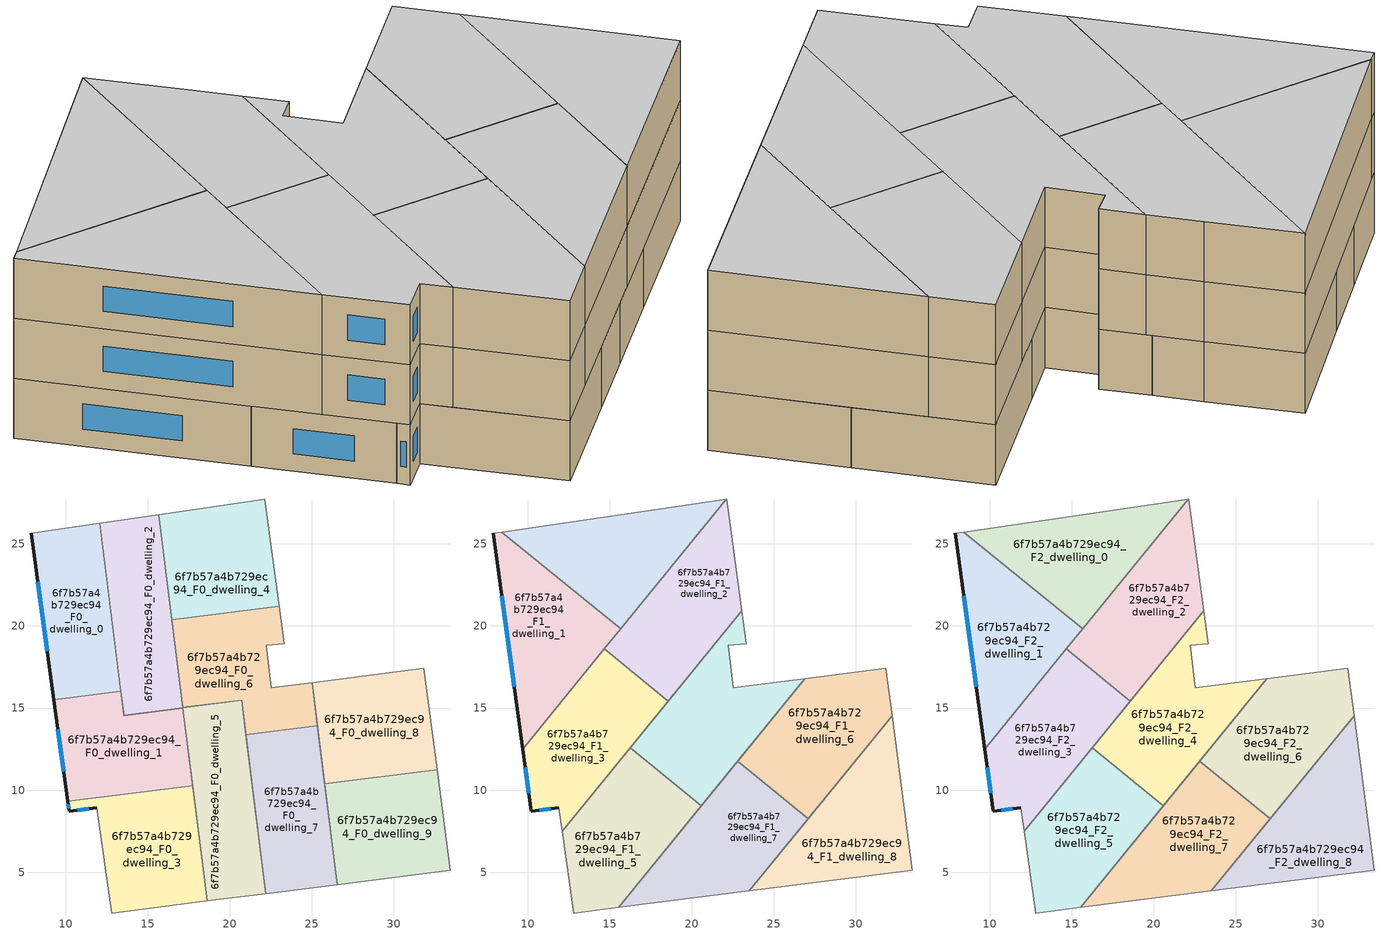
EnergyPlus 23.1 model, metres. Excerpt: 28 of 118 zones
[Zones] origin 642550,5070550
6f7b57a4b729ec94_F0_dwelling_0
 floor ground (EU_floor_Construction): 12.09,26.25 13.37,16.03 9.29,15.51 7.91,25.63 z0
 wall outside (EU_wall_Construction): 7.91,25.63 9.29,15.51 z0:3
 wall adiabatic (EU_wall_Construction): 13.37,16.03 12.09,26.25 7.91,25.63 z0:3
 wall to 6f7b57a4b729ec94_F0_dwelling_1 (EU_wall_Construction): 9.29,15.51 13.37,16.03 z0:3
 window (EU_Window_Construction): 8.31,22.7 8.89,18.45 z0.87:2.13
6f7b57a4b729ec94_F0_dwelling_1
 floor ground (EU_floor_Construction): 17.14,14.99 17.73,10.26 10.13,9.31 9.29,15.51 13.37,16.03 13.56,14.54 z0
 wall outside (EU_wall_Construction): 9.29,15.51 10.13,9.31 z0:3
 wall adiabatic (EU_wall_Construction): 13.56,14.54 13.37,16.03 / 17.73,10.26 17.14,14.99 z0:3
 wall to 6f7b57a4b729ec94_F0_dwelling_5 (EU_wall_Construction): 17.14,14.99 13.56,14.54 z0:3
 wall to 6f7b57a4b729ec94_F0_dwelling_3 (EU_wall_Construction): 10.13,9.31 17.73,10.26 z0:3
 window (EU_Window_Construction): 9.53,13.72 9.88,11.11 z0.87:2.13
6f7b57a4b729ec94_F0_dwelling_2
 floor ground (EU_floor_Construction): 15.67,26.78 17.14,15.04 20.71,15.48 20.72,15.46 13.55,14.57 12.09,26.25 z0
 wall adiabatic (EU_wall_Construction): 17.14,15.04 15.67,26.78 12.09,26.25 13.55,14.57 / 20.72,15.46 20.71,15.48 z0:3
 wall to 6f7b57a4b729ec94_F0_dwelling_6 (EU_wall_Construction): 20.71,15.48 17.14,15.04 z0:3
 wall to 6f7b57a4b729ec94_F0_dwelling_5 (EU_wall_Construction): 13.55,14.57 20.72,15.46 z0:3
6f7b57a4b729ec94_F0_dwelling_3
 floor ground (EU_floor_Construction): 17.73,10.26 18.61,3.25 12.81,2.52 11.91,8.92 10.21,8.72 10.13,9.31 z0
 wall outside (EU_wall_Construction): 10.13,9.31 10.21,8.72 11.91,8.92 z0:3
 wall adiabatic (EU_wall_Construction): 11.91,8.92 12.81,2.52 18.61,3.25 17.73,10.26 z0:3
 window (EU_Window_Construction): 10.7,8.78 11.41,8.86 / 10.15,9.14 10.18,8.89 z0.87:2.13
6f7b57a4b729ec94_F0_dwelling_4
 floor ground (EU_floor_Construction): 22.12,27.73 22.72,23.43 23.02,21.2 16.47,20.38 15.67,26.78 z0
 wall adiabatic (EU_wall_Construction): 23.02,21.2 22.72,23.43 22.12,27.73 15.67,26.78 16.47,20.38 z0:3
 wall to 6f7b57a4b729ec94_F0_dwelling_6 (EU_wall_Construction): 16.47,20.38 23.02,21.2 z0:3
6f7b57a4b729ec94_F0_dwelling_5
 floor ground (EU_floor_Construction): 20.72,15.46 22.19,3.7 18.61,3.25 17.14,14.99 13.56,14.54 13.55,14.57 z0
 wall adiabatic (EU_wall_Construction): 17.14,14.99 18.61,3.25 22.19,3.7 20.72,15.46 / 13.55,14.57 13.56,14.54 z0:3
6f7b57a4b729ec94_F0_dwelling_6
 floor ground (EU_floor_Construction): 23.02,21.2 23.32,18.93 22.22,18.83 22.52,16.22 25.01,16.54 25.34,13.92 20.98,13.37 20.71,15.48 17.14,15.04 16.47,20.38 z0
 wall adiabatic (EU_wall_Construction): 25.34,13.92 25.01,16.54 22.52,16.22 22.22,18.83 23.32,18.93 23.02,21.2 / 20.71,15.48 20.98,13.37 / 16.47,20.38 17.14,15.04 z0:3
 wall to 6f7b57a4b729ec94_F0_dwelling_7 (EU_wall_Construction): 20.98,13.37 25.34,13.92 z0:3
6f7b57a4b729ec94_F0_dwelling_7
 floor ground (EU_floor_Construction): 25.34,13.92 26.55,4.25 22.19,3.7 20.98,13.37 z0
 wall adiabatic (EU_wall_Construction): 20.98,13.37 22.19,3.7 26.55,4.25 25.34,13.92 z0:3
 ceiling adiabatic (EU_roof_Construction): 26.55,4.25 26.18,7.16 23.5,3.86 z3
6f7b57a4b729ec94_F0_dwelling_8
 floor ground (EU_floor_Construction): 31.82,17.42 32.63,11.25 25.78,10.39 25.01,16.54 z0
 wall adiabatic (EU_wall_Construction): 32.63,11.25 31.82,17.42 25.01,16.54 25.78,10.39 z0:3
 wall to 6f7b57a4b729ec94_F0_dwelling_9 (EU_wall_Construction): 25.78,10.39 32.63,11.25 z0:3
6f7b57a4b729ec94_F0_dwelling_9
 floor ground (EU_floor_Construction): 32.63,11.25 33.42,5.11 26.55,4.25 25.78,10.39 z0
 wall adiabatic (EU_wall_Construction): 25.78,10.39 26.55,4.25 33.42,5.11 32.63,11.25 z0:3
 ceiling adiabatic (EU_roof_Construction): 27.09,8.27 25.92,9.22 26.18,7.16 29.16,10.81 z3
6f7b57a4b729ec94_F1_dwelling_0
 floor to 6f7b57a4b729ec94_F0_dwelling_2 (EU_floor_Construction): 15.67,26.78 16.42,20.75 15.66,19.82 12.58,22.33 12.09,26.25 z3
 floor to 6f7b57a4b729ec94_F0_dwelling_0 (EU_floor_Construction): 12.09,26.25 12.58,22.33 8.43,25.71 z3
 floor to 6f7b57a4b729ec94_F0_dwelling_4 (EU_floor_Construction): 22.1,27.73 16.42,20.75 15.67,26.78 z3
 wall to 6f7b57a4b729ec94_F1_dwelling_1 (EU_wall_Construction): 8.43,25.71 15.66,19.82 z3:6
 wall adiabatic (EU_wall_Construction): 15.66,19.82 22.1,27.73 8.43,25.71 z3:6
6f7b57a4b729ec94_F1_dwelling_1
 floor to 6f7b57a4b729ec94_F0_dwelling_0 (EU_floor_Construction): 12.58,22.33 13.26,16.88 12.48,15.91 9.29,15.51 7.91,25.63 8.43,25.71 z3
 floor to 6f7b57a4b729ec94_F0_dwelling_2 (EU_floor_Construction): 15.66,19.82 13.26,16.88 12.58,22.33 z3
 floor to 6f7b57a4b729ec94_F0_dwelling_1 (EU_floor_Construction): 12.48,15.91 9.69,12.5 9.29,15.51 z3
 wall outside (EU_wall_Construction): 7.91,25.63 9.69,12.5 z3:6
 wall adiabatic (EU_wall_Construction): 8.43,25.71 7.91,25.63 z3:6
 wall to 6f7b57a4b729ec94_F1_dwelling_3 (EU_wall_Construction): 9.69,12.5 14.67,18.6 z3:6
 wall to 6f7b57a4b729ec94_F1_dwelling_2 (EU_wall_Construction): 14.67,18.6 15.66,19.82 z3:6
 window (EU_Window_Construction): 8.43,21.83 9.18,16.31 z3.87:5.13
6f7b57a4b729ec94_F1_dwelling_2
 floor to 6f7b57a4b729ec94_F0_dwelling_4 (EU_floor_Construction): 22.12,27.73 22.72,23.43 23.02,21.2 16.47,20.38 16.42,20.75 22.1,27.73 z3
 floor to 6f7b57a4b729ec94_F0_dwelling_6 (EU_floor_Construction): 23.02,21.2 23.05,20.93 18.57,15.43 16.92,16.77 16.47,20.38 z3
 floor to 6f7b57a4b729ec94_F0_dwelling_2 (EU_floor_Construction): 16.42,20.75 16.92,16.77 14.67,18.6 z3
 wall adiabatic (EU_wall_Construction): 18.57,15.42 23.05,20.93 22.72,23.43 22.12,27.73 22.1,27.73 15.66,19.82 z3:6
 wall to 6f7b57a4b729ec94_F1_dwelling_3 (EU_wall_Construction): 14.67,18.6 18.57,15.42 z3:6
6f7b57a4b729ec94_F1_dwelling_3
 floor to 6f7b57a4b729ec94_F0_dwelling_1 (EU_floor_Construction): 17.14,14.99 17.29,13.85 13.98,9.79 10.13,9.31 9.69,12.5 12.48,15.91 13.37,16.03 13.56,14.54 z3
 floor to 6f7b57a4b729ec94_F0_dwelling_0 (EU_floor_Construction): 13.26,16.88 13.37,16.03 12.48,15.91 z3
 floor to 6f7b57a4b729ec94_F0_dwelling_3 (EU_floor_Construction): 13.98,9.79 12.11,7.5 11.91,8.92 10.21,8.72 10.13,9.31 z3
 floor to 6f7b57a4b729ec94_F0_dwelling_2 (EU_floor_Construction): 16.92,16.77 17.14,15.04 18.38,15.19 18.36,15.17 13.55,14.57 13.26,16.88 14.67,18.6 z3
 floor to 6f7b57a4b729ec94_F0_dwelling_6 (EU_floor_Construction): 18.57,15.43 18.37,15.19 17.14,15.04 16.92,16.77 z3
 floor to 6f7b57a4b729ec94_F0_dwelling_5 (EU_floor_Construction): 18.36,15.17 17.29,13.85 17.14,14.99 13.56,14.54 13.55,14.57 z3
 wall outside (EU_wall_Construction): 9.69,12.5 10.21,8.72 11.91,8.92 z3:6
 wall adiabatic (EU_wall_Construction): 11.91,8.92 12.11,7.5 18.57,15.42 z3:6
 window (EU_Window_Construction): 10.7,8.78 11.41,8.86 / 9.84,11.4 10.06,9.82 z3.87:5.13
6f7b57a4b729ec94_F1_dwelling_4
 floor to 6f7b57a4b729ec94_F0_dwelling_6 (EU_floor_Construction): 23.05,20.93 23.32,18.93 22.22,18.83 22.52,16.22 25.01,16.54 25.23,14.76 24.45,13.8 20.98,13.37 20.71,15.48 18.37,15.19 z3
 floor to 6f7b57a4b729ec94_F0_dwelling_5 (EU_floor_Construction): 20.72,15.46 21.39,10.05 20.58,9.05 17.58,11.5 17.29,13.85 18.36,15.17 z3
 floor to 6f7b57a4b729ec94_F0_dwelling_8 (EU_floor_Construction): 26.88,16.79 25.23,14.76 25.01,16.54 z3
 floor to 6f7b57a4b729ec94_F0_dwelling_1 (EU_floor_Construction): 17.29,13.85 17.58,11.5 16.25,12.58 z3
 floor to 6f7b57a4b729ec94_F0_dwelling_2 (EU_floor_Construction): 20.71,15.48 20.72,15.46 18.36,15.17 18.38,15.19 z3
 floor to 6f7b57a4b729ec94_F0_dwelling_7 (EU_floor_Construction): 24.45,13.8 21.39,10.05 20.98,13.37 z3
 wall adiabatic (EU_wall_Construction): 20.58,9.05 26.88,16.79 22.52,16.22 22.22,18.83 23.32,18.93 23.05,20.93 16.25,12.58 z3:6
 wall to 6f7b57a4b729ec94_F1_dwelling_5 (EU_wall_Construction): 16.25,12.58 20.58,9.05 z3:6
6f7b57a4b729ec94_F1_dwelling_5
 floor to 6f7b57a4b729ec94_F0_dwelling_3 (EU_floor_Construction): 17.73,10.26 18.25,6.18 15.54,2.86 12.81,2.52 12.11,7.5 13.98,9.79 z3
 floor to 6f7b57a4b729ec94_F0_dwelling_1 (EU_floor_Construction): 17.58,11.5 17.73,10.26 13.98,9.79 16.25,12.58 z3
 floor to 6f7b57a4b729ec94_F0_dwelling_5 (EU_floor_Construction): 20.58,9.05 18.25,6.18 17.58,11.5 z3
 wall adiabatic (EU_wall_Construction): 16.25,12.58 12.11,7.5 12.81,2.52 15.54,2.86 20.58,9.05 z3:6
6f7b57a4b729ec94_F1_dwelling_6
 floor to 6f7b57a4b729ec94_F0_dwelling_8 (EU_floor_Construction): 31.82,17.42 32.2,14.54 29.16,10.81 25.78,10.39 25.23,14.76 26.88,16.79 z3
 floor to 6f7b57a4b729ec94_F0_dwelling_6 (EU_floor_Construction): 25.23,14.76 25.34,13.92 24.45,13.8 z3
 floor to 6f7b57a4b729ec94_F0_dwelling_7 (EU_floor_Construction): 25.34,13.92 25.92,9.22 22.8,11.77 24.45,13.8 z3
 floor to 6f7b57a4b729ec94_F0_dwelling_9 (EU_floor_Construction): 29.16,10.81 27.09,8.27 25.92,9.22 25.78,10.39 z3
 wall adiabatic (EU_wall_Construction): 27.09,8.27 32.2,14.54 31.82,17.42 26.88,16.79 22.8,11.77 z3:6
 wall to 6f7b57a4b729ec94_F1_dwelling_7 (EU_wall_Construction): 22.8,11.77 27.09,8.27 z3:6
6f7b57a4b729ec94_F1_dwelling_7
 floor to 6f7b57a4b729ec94_F0_dwelling_5 (EU_floor_Construction): 21.39,10.05 22.19,3.7 18.61,3.25 18.25,6.18 z3
 floor to 6f7b57a4b729ec94_F0_dwelling_3 (EU_floor_Construction): 18.25,6.18 18.61,3.25 15.54,2.86 z3
 floor to 6f7b57a4b729ec94_F0_dwelling_7 (EU_floor_Construction): 25.92,9.22 26.18,7.16 23.5,3.86 22.19,3.7 21.39,10.05 22.8,11.77 z3
 floor adiabatic (EU_floor_Construction): 27.09,8.27 26.18,7.16 25.92,9.22 z3
 wall adiabatic (EU_wall_Construction): 22.8,11.77 15.54,2.86 23.5,3.86 27.09,8.27 z3:6
6f7b57a4b729ec94_F1_dwelling_8
 floor to 6f7b57a4b729ec94_F0_dwelling_9 (EU_floor_Construction): 32.63,11.25 33.42,5.11 26.55,4.25 26.18,7.16 29.16,10.81 z3
 floor to 6f7b57a4b729ec94_F0_dwelling_8 (EU_floor_Construction): 32.2,14.54 32.63,11.25 29.16,10.81 z3
 floor adiabatic (EU_floor_Construction): 26.18,7.16 26.55,4.25 23.5,3.86 z3
 wall adiabatic (EU_wall_Construction): 33.42,5.11 32.2,14.54 23.5,3.86 33.42,5.11 z3:6
6f7b57a4b729ec94_F2_dwelling_0
 floor to 6f7b57a4b729ec94_F1_dwelling_0 (EU_floor_Construction): 22.1,27.73 15.66,19.82 8.43,25.71 z6
 wall to 6f7b57a4b729ec94_F2_dwelling_1 (EU_wall_Construction): 8.43,25.71 15.66,19.82 z6:9
 wall adiabatic (EU_wall_Construction): 15.66,19.82 22.1,27.73 8.43,25.71 z6:9
 ceiling to 6f7b57a4b729ec94_F3_dwelling_0 (EU_floor_Construction): 15.66,19.82 22.1,27.73 8.43,25.71 z9
6f7b57a4b729ec94_F2_dwelling_1
 floor to 6f7b57a4b729ec94_F1_dwelling_1 (EU_floor_Construction): 15.66,19.82 9.69,12.5 7.91,25.63 8.43,25.71 z6
 wall outside (EU_wall_Construction): 7.91,25.63 9.69,12.5 z6:9
 wall adiabatic (EU_wall_Construction): 8.43,25.71 7.91,25.63 z6:9
 wall to 6f7b57a4b729ec94_F2_dwelling_3 (EU_wall_Construction): 9.69,12.5 14.67,18.6 z6:9
 wall to 6f7b57a4b729ec94_F2_dwelling_2 (EU_wall_Construction): 14.67,18.6 15.66,19.82 z6:9
 window (EU_Window_Construction): 8.43,21.83 9.18,16.31 z6.87:8.13
 ceiling to 6f7b57a4b729ec94_F3_dwelling_1 (EU_floor_Construction): 9.69,12.5 15.66,19.82 8.43,25.71 7.91,25.63 z9
6f7b57a4b729ec94_F2_dwelling_2
 floor to 6f7b57a4b729ec94_F1_dwelling_2 (EU_floor_Construction): 22.12,27.73 22.72,23.43 23.05,20.93 18.57,15.42 14.67,18.6 22.1,27.73 z6
 wall adiabatic (EU_wall_Construction): 18.57,15.42 23.05,20.93 22.72,23.43 22.12,27.73 22.1,27.73 15.66,19.82 z6:9
 wall to 6f7b57a4b729ec94_F2_dwelling_3 (EU_wall_Construction): 14.67,18.6 18.57,15.42 z6:9
 ceiling to 6f7b57a4b729ec94_F3_dwelling_2 (EU_floor_Construction): 18.57,15.42 23.05,20.93 22.72,23.43 22.12,27.73 22.1,27.73 14.67,18.6 z9
6f7b57a4b729ec94_F2_dwelling_3
 floor to 6f7b57a4b729ec94_F1_dwelling_3 (EU_floor_Construction): 18.57,15.42 12.11,7.5 11.91,8.92 10.21,8.72 9.69,12.5 14.67,18.6 z6
 wall outside (EU_wall_Construction): 9.69,12.5 10.21,8.72 11.91,8.92 z6:9
 wall adiabatic (EU_wall_Construction): 11.91,8.92 12.11,7.5 18.57,15.42 z6:9
 window (EU_Window_Construction): 10.7,8.78 11.41,8.86 / 9.84,11.4 10.06,9.82 z6.87:8.13
 ceiling to 6f7b57a4b729ec94_F3_dwelling_3 (EU_floor_Construction): 12.11,7.5 18.57,15.42 14.67,18.6 9.69,12.5 10.21,8.72 11.91,8.92 z9
6f7b57a4b729ec94_F2_dwelling_4
 floor to 6f7b57a4b729ec94_F1_dwelling_4 (EU_floor_Construction): 23.05,20.93 23.32,18.93 22.22,18.83 22.52,16.22 26.88,16.79 20.58,9.05 16.25,12.58 z6
 wall adiabatic (EU_wall_Construction): 20.58,9.05 26.88,16.79 22.52,16.22 22.22,18.83 23.32,18.93 23.05,20.93 16.25,12.58 z6:9
 wall to 6f7b57a4b729ec94_F2_dwelling_5 (EU_wall_Construction): 16.25,12.58 20.58,9.05 z6:9
 ceiling to 6f7b57a4b729ec94_F3_dwelling_4 (EU_floor_Construction): 20.58,9.05 26.88,16.79 22.52,16.22 22.22,18.83 23.32,18.93 23.05,20.93 16.25,12.58 z9
6f7b57a4b729ec94_F2_dwelling_5
 floor to 6f7b57a4b729ec94_F1_dwelling_5 (EU_floor_Construction): 20.58,9.05 15.54,2.86 12.81,2.52 12.11,7.5 16.25,12.58 z6
 wall adiabatic (EU_wall_Construction): 16.25,12.58 12.11,7.5 12.81,2.52 15.54,2.86 20.58,9.05 z6:9
 ceiling to 6f7b57a4b729ec94_F3_dwelling_5 (EU_floor_Construction): 15.54,2.86 20.58,9.05 16.25,12.58 12.11,7.5 12.81,2.52 z9
6f7b57a4b729ec94_F2_dwelling_6
 floor to 6f7b57a4b729ec94_F1_dwelling_6 (EU_floor_Construction): 31.82,17.42 32.2,14.54 27.09,8.27 22.8,11.77 26.88,16.79 z6
 wall adiabatic (EU_wall_Construction): 27.09,8.27 32.2,14.54 31.82,17.42 26.88,16.79 22.8,11.77 z6:9
 wall to 6f7b57a4b729ec94_F2_dwelling_7 (EU_wall_Construction): 22.8,11.77 27.09,8.27 z6:9
 ceiling to 6f7b57a4b729ec94_F3_dwelling_6 (EU_floor_Construction): 27.09,8.27 32.2,14.54 31.82,17.42 26.88,16.79 22.8,11.77 z9
6f7b57a4b729ec94_F2_dwelling_7
 floor to 6f7b57a4b729ec94_F1_dwelling_7 (EU_floor_Construction): 27.09,8.27 23.5,3.86 15.54,2.86 22.8,11.77 z6
 wall adiabatic (EU_wall_Construction): 22.8,11.77 15.54,2.86 23.5,3.86 27.09,8.27 z6:9
 ceiling to 6f7b57a4b729ec94_F3_dwelling_7 (EU_floor_Construction): 23.5,3.86 27.09,8.27 22.8,11.77 15.54,2.86 z9
6f7b57a4b729ec94_F2_dwelling_8
 floor to 6f7b57a4b729ec94_F1_dwelling_8 (EU_floor_Construction): 32.2,14.54 33.42,5.11 23.5,3.86 z6
 wall adiabatic (EU_wall_Construction): 33.42,5.11 32.2,14.54 23.5,3.86 33.42,5.11 z6:9
 ceiling to 6f7b57a4b729ec94_F3_dwelling_8 (EU_floor_Construction): 33.42,5.11 32.2,14.54 23.5,3.86 z9
[Building]
EU S2 Campaign: North Axis=0; Terrain=City; Solar Distribution=FullExterior
[Site:Location]
Lyon-Bron: Latitude=45.75; Longitude=5; Time Zone=1; Elevation=198
[SizingPeriod:WeatherFileDays]
AnnualSizingPeriod: Begin Month=1; Begin Day of Month=1; End Month=12; End Day of Month=31; Day of Week for Start Day=Monday; Use Weather File Daylight Saving Period=No; Use Weather File Rain and Snow Indicators=No
[MATERIAL]
EU_InternalMass_Material: Roughness=MediumRough; Thickness=0.1; Conductivity=1; Density=1800; Specific Heat=900; Thermal Absorptance=0.9; Solar Absorptance=0.7; Visible Absorptance=0.7
[MATERIAL:NOMASS] Roughness=MediumRough; Thermal Absorptance=0.9; Solar Absorptance=0.7; Visible Absorptance=0.7
Name | Thermal Resistance
EU_wall_NoMass | 1.15691
EU_roof_NoMass | 1.19505
EU_floor_NoMass | 1.78277
[WINDOWMATERIAL:SIMPLEGLAZINGSYSTEM]
EU_Window_SimpleGlazing: UFactor=2.71266; Solar Heat Gain Coefficient=0.75; Visible Transmittance=0.75
[CONSTRUCTION]
EU_wall_Construction: EU_wall_NoMass
EU_roof_Construction: EU_roof_NoMass
EU_floor_Construction: EU_floor_NoMass
EU_Window_Construction: EU_Window_SimpleGlazing
EU_InternalMass_Construction: EU_InternalMass_Material
[ZONE] Type=1; Multiplier=1; Ceiling Height=autocalculate; Floor Area=autocalculate; Part of Total Floor Area=Yes
Name | Volume
6f7b57a4b729ec94_F0_dwelling_0 | 128.405
6f7b57a4b729ec94_F1_dwelling_0; 6f7b57a4b729ec94_F2_dwelling_0 | 142.692
6f7b57a4b729ec94_F0_dwelling_1 | 128.399
6f7b57a4b729ec94_F1_dwelling_1; 6f7b57a4b729ec94_F2_dwelling_1 | 142.683
6f7b57a4b729ec94_F0_dwelling_2 | 128.38
6f7b57a4b729ec94_F1_dwelling_2; 6f7b57a4b729ec94_F2_dwelling_2 | 142.67
6f7b57a4b729ec94_F0_dwelling_3 | 128.39
6f7b57a4b729ec94_F1_dwelling_3; 6f7b57a4b729ec94_F2_dwelling_3 | 142.656
6f7b57a4b729ec94_F0_dwelling_4 | 128.402
6f7b57a4b729ec94_F1_dwelling_4; 6f7b57a4b729ec94_F2_dwelling_4 | 142.681
6f7b57a4b729ec94_F0_dwelling_5 | 128.409
6f7b57a4b729ec94_F1_dwelling_5; 6f7b57a4b729ec94_F2_dwelling_5; 6f7b57a4b729ec94_F1_dwelling_8; 6f7b57a4b729ec94_F2_dwelling_8 | 142.671
6f7b57a4b729ec94_F0_dwelling_6 | 128.411
6f7b57a4b729ec94_F1_dwelling_6; 6f7b57a4b729ec94_F2_dwelling_6 | 142.677
6f7b57a4b729ec94_F0_dwelling_7 | 128.407
6f7b57a4b729ec94_F1_dwelling_7; 6f7b57a4b729ec94_F2_dwelling_7 | 142.685
6f7b57a4b729ec94_F0_dwelling_8 | 128.401
6f7b57a4b729ec94_F0_dwelling_9 | 128.418
[INTERNALMASS] Construction=EU_InternalMass_Construction
Name | Zone or ZoneList | Surface Area
6f7b57a4b729ec94_F0_dwelling_0_EU_InternalMass | 6f7b57a4b729ec94_F0_dwelling_0 | 42.8028
6f7b57a4b729ec94_F0_dwelling_1_EU_InternalMass | 6f7b57a4b729ec94_F0_dwelling_1 | 42.7998
6f7b57a4b729ec94_F0_dwelling_2_EU_InternalMass | 6f7b57a4b729ec94_F0_dwelling_2 | 42.7946
6f7b57a4b729ec94_F0_dwelling_3_EU_InternalMass | 6f7b57a4b729ec94_F0_dwelling_3 | 42.7948
6f7b57a4b729ec94_F0_dwelling_4_EU_InternalMass | 6f7b57a4b729ec94_F0_dwelling_4 | 42.8018
6f7b57a4b729ec94_F0_dwelling_5_EU_InternalMass | 6f7b57a4b729ec94_F0_dwelling_5 | 42.8017
6f7b57a4b729ec94_F0_dwelling_6_EU_InternalMass | 6f7b57a4b729ec94_F0_dwelling_6 | 42.8037
6f7b57a4b729ec94_F0_dwelling_7_EU_InternalMass | 6f7b57a4b729ec94_F0_dwelling_7 | 42.8016
6f7b57a4b729ec94_F0_dwelling_8_EU_InternalMass | 6f7b57a4b729ec94_F0_dwelling_8 | 42.8018
6f7b57a4b729ec94_F0_dwelling_9_EU_InternalMass | 6f7b57a4b729ec94_F0_dwelling_9 | 42.8047
6f7b57a4b729ec94_F1_dwelling_0_EU_InternalMass | 6f7b57a4b729ec94_F1_dwelling_0 | 47.5629
6f7b57a4b729ec94_F1_dwelling_1_EU_InternalMass | 6f7b57a4b729ec94_F1_dwelling_1 | 47.5624
6f7b57a4b729ec94_F1_dwelling_2_EU_InternalMass | 6f7b57a4b729ec94_F1_dwelling_2 | 47.5574
6f7b57a4b729ec94_F1_dwelling_3_EU_InternalMass | 6f7b57a4b729ec94_F1_dwelling_3 | 47.552
6f7b57a4b729ec94_F1_dwelling_4_EU_InternalMass | 6f7b57a4b729ec94_F1_dwelling_4 | 47.5595
6f7b57a4b729ec94_F1_dwelling_5_EU_InternalMass | 6f7b57a4b729ec94_F1_dwelling_5 | 47.5563
6f7b57a4b729ec94_F1_dwelling_6_EU_InternalMass | 6f7b57a4b729ec94_F1_dwelling_6 | 47.5597
6f7b57a4b729ec94_F1_dwelling_7_EU_InternalMass | 6f7b57a4b729ec94_F1_dwelling_7 | 47.5609
6f7b57a4b729ec94_F1_dwelling_8_EU_InternalMass | 6f7b57a4b729ec94_F1_dwelling_8 | 47.5567
6f7b57a4b729ec94_F2_dwelling_0_EU_InternalMass | 6f7b57a4b729ec94_F2_dwelling_0 | 47.5629
6f7b57a4b729ec94_F2_dwelling_1_EU_InternalMass | 6f7b57a4b729ec94_F2_dwelling_1 | 47.5624
6f7b57a4b729ec94_F2_dwelling_2_EU_InternalMass | 6f7b57a4b729ec94_F2_dwelling_2 | 47.5574
6f7b57a4b729ec94_F2_dwelling_3_EU_InternalMass | 6f7b57a4b729ec94_F2_dwelling_3 | 47.552
6f7b57a4b729ec94_F2_dwelling_4_EU_InternalMass | 6f7b57a4b729ec94_F2_dwelling_4 | 47.5595
6f7b57a4b729ec94_F2_dwelling_5_EU_InternalMass | 6f7b57a4b729ec94_F2_dwelling_5 | 47.5563
6f7b57a4b729ec94_F2_dwelling_6_EU_InternalMass | 6f7b57a4b729ec94_F2_dwelling_6 | 47.5597
6f7b57a4b729ec94_F2_dwelling_7_EU_InternalMass | 6f7b57a4b729ec94_F2_dwelling_7 | 47.5609
6f7b57a4b729ec94_F2_dwelling_8_EU_InternalMass | 6f7b57a4b729ec94_F2_dwelling_8 | 47.5567
[OTHEREQUIPMENT] Fuel Type=Electricity; Design Level Calculation Method=Watts/Area; Power per Zone Floor Area=1; Fraction Latent=0; Fraction Radiant=0; Fraction Lost=0; Carbon Dioxide Generation Rate=0; EndUse Subcategory=EU_Step8_InternalGains
Name | Zone or ZoneList or Space or SpaceList | Schedule
EU_Step8_InternalGain_6f7b57a4b729ec94_F0_dwelling_0_f000 | 6f7b57a4b729ec94_F0_dwelling_0 | EU_Step8_GainSchedule_6f7b57a4b729ec94_F0_dwelling_0_f000
EU_Step8_InternalGain_6f7b57a4b729ec94_F0_dwelling_1_f000 | 6f7b57a4b729ec94_F0_dwelling_1 | EU_Step8_GainSchedule_6f7b57a4b729ec94_F0_dwelling_1_f000
EU_Step8_InternalGain_6f7b57a4b729ec94_F0_dwelling_2_f000 | 6f7b57a4b729ec94_F0_dwelling_2 | EU_Step8_GainSchedule_6f7b57a4b729ec94_F0_dwelling_2_f000
EU_Step8_InternalGain_6f7b57a4b729ec94_F0_dwelling_3_f000 | 6f7b57a4b729ec94_F0_dwelling_3 | EU_Step8_GainSchedule_6f7b57a4b729ec94_F0_dwelling_3_f000
EU_Step8_InternalGain_6f7b57a4b729ec94_F0_dwelling_4_f000 | 6f7b57a4b729ec94_F0_dwelling_4 | EU_Step8_GainSchedule_6f7b57a4b729ec94_F0_dwelling_4_f000
EU_Step8_InternalGain_6f7b57a4b729ec94_F0_dwelling_5_f000 | 6f7b57a4b729ec94_F0_dwelling_5 | EU_Step8_GainSchedule_6f7b57a4b729ec94_F0_dwelling_5_f000
EU_Step8_InternalGain_6f7b57a4b729ec94_F0_dwelling_6_f000 | 6f7b57a4b729ec94_F0_dwelling_6 | EU_Step8_GainSchedule_6f7b57a4b729ec94_F0_dwelling_6_f000
EU_Step8_InternalGain_6f7b57a4b729ec94_F0_dwelling_7_f000 | 6f7b57a4b729ec94_F0_dwelling_7 | EU_Step8_GainSchedule_6f7b57a4b729ec94_F0_dwelling_7_f000
EU_Step8_InternalGain_6f7b57a4b729ec94_F0_dwelling_8_f000 | 6f7b57a4b729ec94_F0_dwelling_8 | EU_Step8_GainSchedule_6f7b57a4b729ec94_F0_dwelling_8_f000
EU_Step8_InternalGain_6f7b57a4b729ec94_F0_dwelling_9_f000 | 6f7b57a4b729ec94_F0_dwelling_9 | EU_Step8_GainSchedule_6f7b57a4b729ec94_F0_dwelling_9_f000
EU_Step8_InternalGain_6f7b57a4b729ec94_F1_dwelling_0_f000 | 6f7b57a4b729ec94_F1_dwelling_0 | EU_Step8_GainSchedule_6f7b57a4b729ec94_F1_dwelling_0_f000
EU_Step8_InternalGain_6f7b57a4b729ec94_F1_dwelling_1_f000 | 6f7b57a4b729ec94_F1_dwelling_1 | EU_Step8_GainSchedule_6f7b57a4b729ec94_F1_dwelling_1_f000
EU_Step8_InternalGain_6f7b57a4b729ec94_F1_dwelling_2_f000 | 6f7b57a4b729ec94_F1_dwelling_2 | EU_Step8_GainSchedule_6f7b57a4b729ec94_F1_dwelling_2_f000
EU_Step8_InternalGain_6f7b57a4b729ec94_F1_dwelling_3_f000 | 6f7b57a4b729ec94_F1_dwelling_3 | EU_Step8_GainSchedule_6f7b57a4b729ec94_F1_dwelling_3_f000
EU_Step8_InternalGain_6f7b57a4b729ec94_F1_dwelling_4_f000 | 6f7b57a4b729ec94_F1_dwelling_4 | EU_Step8_GainSchedule_6f7b57a4b729ec94_F1_dwelling_4_f000
EU_Step8_InternalGain_6f7b57a4b729ec94_F1_dwelling_5_f000 | 6f7b57a4b729ec94_F1_dwelling_5 | EU_Step8_GainSchedule_6f7b57a4b729ec94_F1_dwelling_5_f000
EU_Step8_InternalGain_6f7b57a4b729ec94_F1_dwelling_6_f000 | 6f7b57a4b729ec94_F1_dwelling_6 | EU_Step8_GainSchedule_6f7b57a4b729ec94_F1_dwelling_6_f000
EU_Step8_InternalGain_6f7b57a4b729ec94_F1_dwelling_7_f000 | 6f7b57a4b729ec94_F1_dwelling_7 | EU_Step8_GainSchedule_6f7b57a4b729ec94_F1_dwelling_7_f000
EU_Step8_InternalGain_6f7b57a4b729ec94_F1_dwelling_8_f000 | 6f7b57a4b729ec94_F1_dwelling_8 | EU_Step8_GainSchedule_6f7b57a4b729ec94_F1_dwelling_8_f000
EU_Step8_InternalGain_6f7b57a4b729ec94_F2_dwelling_0_f000 | 6f7b57a4b729ec94_F2_dwelling_0 | EU_Step8_GainSchedule_6f7b57a4b729ec94_F2_dwelling_0_f000
EU_Step8_InternalGain_6f7b57a4b729ec94_F2_dwelling_1_f000 | 6f7b57a4b729ec94_F2_dwelling_1 | EU_Step8_GainSchedule_6f7b57a4b729ec94_F2_dwelling_1_f000
EU_Step8_InternalGain_6f7b57a4b729ec94_F2_dwelling_2_f000 | 6f7b57a4b729ec94_F2_dwelling_2 | EU_Step8_GainSchedule_6f7b57a4b729ec94_F2_dwelling_2_f000
EU_Step8_InternalGain_6f7b57a4b729ec94_F2_dwelling_3_f000 | 6f7b57a4b729ec94_F2_dwelling_3 | EU_Step8_GainSchedule_6f7b57a4b729ec94_F2_dwelling_3_f000
EU_Step8_InternalGain_6f7b57a4b729ec94_F2_dwelling_4_f000 | 6f7b57a4b729ec94_F2_dwelling_4 | EU_Step8_GainSchedule_6f7b57a4b729ec94_F2_dwelling_4_f000
EU_Step8_InternalGain_6f7b57a4b729ec94_F2_dwelling_5_f000 | 6f7b57a4b729ec94_F2_dwelling_5 | EU_Step8_GainSchedule_6f7b57a4b729ec94_F2_dwelling_5_f000
EU_Step8_InternalGain_6f7b57a4b729ec94_F2_dwelling_6_f000 | 6f7b57a4b729ec94_F2_dwelling_6 | EU_Step8_GainSchedule_6f7b57a4b729ec94_F2_dwelling_6_f000
EU_Step8_InternalGain_6f7b57a4b729ec94_F2_dwelling_7_f000 | 6f7b57a4b729ec94_F2_dwelling_7 | EU_Step8_GainSchedule_6f7b57a4b729ec94_F2_dwelling_7_f000
EU_Step8_InternalGain_6f7b57a4b729ec94_F2_dwelling_8_f000 | 6f7b57a4b729ec94_F2_dwelling_8 | EU_Step8_GainSchedule_6f7b57a4b729ec94_F2_dwelling_8_f000
[ZONEVENTILATION:DESIGNFLOWRATE] Schedule=EU_AlwaysOn; Design Flow Rate Calculation Method=AirChanges/Hour; Air Changes per Hour=0.551728; Ventilation Type=Natural; Fan Pressure Rise=0; Fan Total Efficiency=1; Constant Term Coefficient=1; Temperature Term Coefficient=0; Velocity Term Coefficient=0; Velocity Squared Term Coefficient=0; Minimum Indoor Temperature=-100; Maximum Indoor Temperature=100; Delta Temperature=-100; Minimum Outdoor Temperature=-100; Maximum Outdoor Temperature=100; Maximum Wind Speed=40
Name | Zone or ZoneList or Space or SpaceList
EU_ConstantAir_6f7b57a4b729ec94_F0_dwelling_0 | 6f7b57a4b729ec94_F0_dwelling_0
EU_ConstantAir_6f7b57a4b729ec94_F0_dwelling_1 | 6f7b57a4b729ec94_F0_dwelling_1
EU_ConstantAir_6f7b57a4b729ec94_F0_dwelling_2 | 6f7b57a4b729ec94_F0_dwelling_2
EU_ConstantAir_6f7b57a4b729ec94_F0_dwelling_3 | 6f7b57a4b729ec94_F0_dwelling_3
EU_ConstantAir_6f7b57a4b729ec94_F0_dwelling_4 | 6f7b57a4b729ec94_F0_dwelling_4
EU_ConstantAir_6f7b57a4b729ec94_F0_dwelling_5 | 6f7b57a4b729ec94_F0_dwelling_5
EU_ConstantAir_6f7b57a4b729ec94_F0_dwelling_6 | 6f7b57a4b729ec94_F0_dwelling_6
EU_ConstantAir_6f7b57a4b729ec94_F0_dwelling_7 | 6f7b57a4b729ec94_F0_dwelling_7
EU_ConstantAir_6f7b57a4b729ec94_F0_dwelling_8 | 6f7b57a4b729ec94_F0_dwelling_8
EU_ConstantAir_6f7b57a4b729ec94_F0_dwelling_9 | 6f7b57a4b729ec94_F0_dwelling_9
EU_ConstantAir_6f7b57a4b729ec94_F1_dwelling_0 | 6f7b57a4b729ec94_F1_dwelling_0
EU_ConstantAir_6f7b57a4b729ec94_F1_dwelling_1 | 6f7b57a4b729ec94_F1_dwelling_1
EU_ConstantAir_6f7b57a4b729ec94_F1_dwelling_2 | 6f7b57a4b729ec94_F1_dwelling_2
EU_ConstantAir_6f7b57a4b729ec94_F1_dwelling_3 | 6f7b57a4b729ec94_F1_dwelling_3
EU_ConstantAir_6f7b57a4b729ec94_F1_dwelling_4 | 6f7b57a4b729ec94_F1_dwelling_4
EU_ConstantAir_6f7b57a4b729ec94_F1_dwelling_5 | 6f7b57a4b729ec94_F1_dwelling_5
EU_ConstantAir_6f7b57a4b729ec94_F1_dwelling_6 | 6f7b57a4b729ec94_F1_dwelling_6
EU_ConstantAir_6f7b57a4b729ec94_F1_dwelling_7 | 6f7b57a4b729ec94_F1_dwelling_7
EU_ConstantAir_6f7b57a4b729ec94_F1_dwelling_8 | 6f7b57a4b729ec94_F1_dwelling_8
EU_ConstantAir_6f7b57a4b729ec94_F2_dwelling_0 | 6f7b57a4b729ec94_F2_dwelling_0
EU_ConstantAir_6f7b57a4b729ec94_F2_dwelling_1 | 6f7b57a4b729ec94_F2_dwelling_1
EU_ConstantAir_6f7b57a4b729ec94_F2_dwelling_2 | 6f7b57a4b729ec94_F2_dwelling_2
EU_ConstantAir_6f7b57a4b729ec94_F2_dwelling_3 | 6f7b57a4b729ec94_F2_dwelling_3
EU_ConstantAir_6f7b57a4b729ec94_F2_dwelling_4 | 6f7b57a4b729ec94_F2_dwelling_4
EU_ConstantAir_6f7b57a4b729ec94_F2_dwelling_5 | 6f7b57a4b729ec94_F2_dwelling_5
EU_ConstantAir_6f7b57a4b729ec94_F2_dwelling_6 | 6f7b57a4b729ec94_F2_dwelling_6
EU_ConstantAir_6f7b57a4b729ec94_F2_dwelling_7 | 6f7b57a4b729ec94_F2_dwelling_7
EU_ConstantAir_6f7b57a4b729ec94_F2_dwelling_8 | 6f7b57a4b729ec94_F2_dwelling_8
[HVACTEMPLATE:THERMOSTAT] Constant Heating Setpoint=20; Constant Cooling Setpoint=50
EU_HeatOnly_6f7b57a4b729ec94_F0_dwelling_0; EU_HeatOnly_6f7b57a4b729ec94_F0_dwelling_1; EU_HeatOnly_6f7b57a4b729ec94_F0_dwelling_2; EU_HeatOnly_6f7b57a4b729ec94_F0_dwelling_3; EU_HeatOnly_6f7b57a4b729ec94_F0_dwelling_4; EU_HeatOnly_6f7b57a4b729ec94_F0_dwelling_5; EU_HeatOnly_6f7b57a4b729ec94_F0_dwelling_6; EU_HeatOnly_6f7b57a4b729ec94_F0_dwelling_7; EU_HeatOnly_6f7b57a4b729ec94_F0_dwelling_8; EU_HeatOnly_6f7b57a4b729ec94_F0_dwelling_9; EU_HeatOnly_6f7b57a4b729ec94_F1_dwelling_0; EU_HeatOnly_6f7b57a4b729ec94_F1_dwelling_1; EU_HeatOnly_6f7b57a4b729ec94_F1_dwelling_2; EU_HeatOnly_6f7b57a4b729ec94_F1_dwelling_3; EU_HeatOnly_6f7b57a4b729ec94_F1_dwelling_4; EU_HeatOnly_6f7b57a4b729ec94_F1_dwelling_5; EU_HeatOnly_6f7b57a4b729ec94_F1_dwelling_6; EU_HeatOnly_6f7b57a4b729ec94_F1_dwelling_7; EU_HeatOnly_6f7b57a4b729ec94_F1_dwelling_8; EU_HeatOnly_6f7b57a4b729ec94_F2_dwelling_0; EU_HeatOnly_6f7b57a4b729ec94_F2_dwelling_1; EU_HeatOnly_6f7b57a4b729ec94_F2_dwelling_2; EU_HeatOnly_6f7b57a4b729ec94_F2_dwelling_3; EU_HeatOnly_6f7b57a4b729ec94_F2_dwelling_4; EU_HeatOnly_6f7b57a4b729ec94_F2_dwelling_5; EU_HeatOnly_6f7b57a4b729ec94_F2_dwelling_6; EU_HeatOnly_6f7b57a4b729ec94_F2_dwelling_7; EU_HeatOnly_6f7b57a4b729ec94_F2_dwelling_8; EU_HeatOnly_6f7b57a4b729ec94_F3_dwelling_0; EU_HeatOnly_6f7b57a4b729ec94_F3_dwelling_1; EU_HeatOnly_6f7b57a4b729ec94_F3_dwelling_2; EU_HeatOnly_6f7b57a4b729ec94_F3_dwelling_3; EU_HeatOnly_6f7b57a4b729ec94_F3_dwelling_4; EU_HeatOnly_6f7b57a4b729ec94_F3_dwelling_5; EU_HeatOnly_6f7b57a4b729ec94_F3_dwelling_6; EU_HeatOnly_6f7b57a4b729ec94_F3_dwelling_7; EU_HeatOnly_6f7b57a4b729ec94_F3_dwelling_8; EU_HeatOnly_6f7b57a4b729ec94_F4_dwelling_0; EU_HeatOnly_6f7b57a4b729ec94_F4_dwelling_1; EU_HeatOnly_6f7b57a4b729ec94_F4_dwelling_2; EU_HeatOnly_6f7b57a4b729ec94_F4_dwelling_3; EU_HeatOnly_6f7b57a4b729ec94_F4_dwelling_4; EU_HeatOnly_6f7b57a4b729ec94_F4_dwelling_5; EU_HeatOnly_6f7b57a4b729ec94_F4_dwelling_6; EU_HeatOnly_6f7b57a4b729ec94_F4_dwelling_7; EU_HeatOnly_6f7b57a4b729ec94_F4_dwelling_8; EU_HeatOnly_6f7b57a4b729ec94_F5_dwelling_0; EU_HeatOnly_6f7b57a4b729ec94_F5_dwelling_1; EU_HeatOnly_6f7b57a4b729ec94_F5_dwelling_2; EU_HeatOnly_6f7b57a4b729ec94_F5_dwelling_3; EU_HeatOnly_6f7b57a4b729ec94_F5_dwelling_4; EU_HeatOnly_6f7b57a4b729ec94_F5_dwelling_5; EU_HeatOnly_6f7b57a4b729ec94_F5_dwelling_6; EU_HeatOnly_6f7b57a4b729ec94_F5_dwelling_7; EU_HeatOnly_6f7b57a4b729ec94_F5_dwelling_8; EU_HeatOnly_6f7b57a4b729ec94_F6_dwelling_0; EU_HeatOnly_6f7b57a4b729ec94_F6_dwelling_1; EU_HeatOnly_6f7b57a4b729ec94_F6_dwelling_2; EU_HeatOnly_6f7b57a4b729ec94_F6_dwelling_3; EU_HeatOnly_6f7b57a4b729ec94_F6_dwelling_4; EU_HeatOnly_6f7b57a4b729ec94_F6_dwelling_5; EU_HeatOnly_6f7b57a4b729ec94_F6_dwelling_6; EU_HeatOnly_6f7b57a4b729ec94_F6_dwelling_7; EU_HeatOnly_6f7b57a4b729ec94_F6_dwelling_8; EU_HeatOnly_6f7b57a4b729ec94_F7_dwelling_0; EU_HeatOnly_6f7b57a4b729ec94_F7_dwelling_1; EU_HeatOnly_6f7b57a4b729ec94_F7_dwelling_2; EU_HeatOnly_6f7b57a4b729ec94_F7_dwelling_3; EU_HeatOnly_6f7b57a4b729ec94_F7_dwelling_4; EU_HeatOnly_6f7b57a4b729ec94_F7_dwelling_5; EU_HeatOnly_6f7b57a4b729ec94_F7_dwelling_6; EU_HeatOnly_6f7b57a4b729ec94_F7_dwelling_7; EU_HeatOnly_6f7b57a4b729ec94_F7_dwelling_8; EU_HeatOnly_6f7b57a4b729ec94_F8_dwelling_0; EU_HeatOnly_6f7b57a4b729ec94_F8_dwelling_1; EU_HeatOnly_6f7b57a4b729ec94_F8_dwelling_2; EU_HeatOnly_6f7b57a4b729ec94_F8_dwelling_3; EU_HeatOnly_6f7b57a4b729ec94_F8_dwelling_4; EU_HeatOnly_6f7b57a4b729ec94_F8_dwelling_5; EU_HeatOnly_6f7b57a4b729ec94_F8_dwelling_6; EU_HeatOnly_6f7b57a4b729ec94_F8_dwelling_7; EU_HeatOnly_6f7b57a4b729ec94_F8_dwelling_8; EU_HeatOnly_6f7b57a4b729ec94_F9_dwelling_0; EU_HeatOnly_6f7b57a4b729ec94_F9_dwelling_1; EU_HeatOnly_6f7b57a4b729ec94_F9_dwelling_2; EU_HeatOnly_6f7b57a4b729ec94_F9_dwelling_3; EU_HeatOnly_6f7b57a4b729ec94_F9_dwelling_4; EU_HeatOnly_6f7b57a4b729ec94_F9_dwelling_5; EU_HeatOnly_6f7b57a4b729ec94_F9_dwelling_6; EU_HeatOnly_6f7b57a4b729ec94_F9_dwelling_7; EU_HeatOnly_6f7b57a4b729ec94_F9_dwelling_8; EU_HeatOnly_6f7b57a4b729ec94_F10_dwelling_0; EU_HeatOnly_6f7b57a4b729ec94_F10_dwelling_1; EU_HeatOnly_6f7b57a4b729ec94_F10_dwelling_2; EU_HeatOnly_6f7b57a4b729ec94_F10_dwelling_3; EU_HeatOnly_6f7b57a4b729ec94_F10_dwelling_4; EU_HeatOnly_6f7b57a4b729ec94_F10_dwelling_5; EU_HeatOnly_6f7b57a4b729ec94_F10_dwelling_6; EU_HeatOnly_6f7b57a4b729ec94_F10_dwelling_7; EU_HeatOnly_6f7b57a4b729ec94_F10_dwelling_8; EU_HeatOnly_6f7b57a4b729ec94_F11_dwelling_0; EU_HeatOnly_6f7b57a4b729ec94_F11_dwelling_1; EU_HeatOnly_6f7b57a4b729ec94_F11_dwelling_2; EU_HeatOnly_6f7b57a4b729ec94_F11_dwelling_3; EU_HeatOnly_6f7b57a4b729ec94_F11_dwelling_4; EU_HeatOnly_6f7b57a4b729ec94_F11_dwelling_5; EU_HeatOnly_6f7b57a4b729ec94_F11_dwelling_6; EU_HeatOnly_6f7b57a4b729ec94_F11_dwelling_7; EU_HeatOnly_6f7b57a4b729ec94_F11_dwelling_8; EU_HeatOnly_6f7b57a4b729ec94_F12_dwelling_0; EU_HeatOnly_6f7b57a4b729ec94_F12_dwelling_1; EU_HeatOnly_6f7b57a4b729ec94_F12_dwelling_2; EU_HeatOnly_6f7b57a4b729ec94_F12_dwelling_3; EU_HeatOnly_6f7b57a4b729ec94_F12_dwelling_4; EU_HeatOnly_6f7b57a4b729ec94_F12_dwelling_5; EU_HeatOnly_6f7b57a4b729ec94_F12_dwelling_6; EU_HeatOnly_6f7b57a4b729ec94_F12_dwelling_7; EU_HeatOnly_6f7b57a4b729ec94_F12_dwelling_8
[HVACTEMPLATE:ZONE:IDEALLOADSAIRSYSTEM] System Availability Schedule=EU_AlwaysOn; Maximum Heating Supply Air Temperature=50; Minimum Cooling Supply Air Temperature=13; Maximum Heating Supply Air Humidity Ratio=0.0156; Minimum Cooling Supply Air Humidity Ratio=0.0077; Heating Limit=NoLimit; Cooling Limit=NoLimit; Heating Availability Schedule=EU_AlwaysOn; Cooling Availability Schedule=EU_CoolingOff; Dehumidification Control Type=ConstantSensibleHeatRatio; Cooling Sensible Heat Ratio=0.7; Dehumidification Setpoint=60; Humidification Control Type=None; Humidification Setpoint=30; Outdoor Air Method=None; Outdoor Air Flow Rate per Person=0.00944; Outdoor Air Flow Rate per Zone Floor Area=0; Outdoor Air Flow Rate per Zone=0; Demand Controlled Ventilation Type=None; Outdoor Air Economizer Type=NoEconomizer; Heat Recovery Type=None; Sensible Heat Recovery Effectiveness=0.7; Latent Heat Recovery Effectiveness=0.65
Name | Template Thermostat
6f7b57a4b729ec94_F0_dwelling_0 | EU_HeatOnly_6f7b57a4b729ec94_F0_dwelling_0
6f7b57a4b729ec94_F0_dwelling_1 | EU_HeatOnly_6f7b57a4b729ec94_F0_dwelling_1
6f7b57a4b729ec94_F0_dwelling_2 | EU_HeatOnly_6f7b57a4b729ec94_F0_dwelling_2
6f7b57a4b729ec94_F0_dwelling_3 | EU_HeatOnly_6f7b57a4b729ec94_F0_dwelling_3
6f7b57a4b729ec94_F0_dwelling_4 | EU_HeatOnly_6f7b57a4b729ec94_F0_dwelling_4
6f7b57a4b729ec94_F0_dwelling_5 | EU_HeatOnly_6f7b57a4b729ec94_F0_dwelling_5
6f7b57a4b729ec94_F0_dwelling_6 | EU_HeatOnly_6f7b57a4b729ec94_F0_dwelling_6
6f7b57a4b729ec94_F0_dwelling_7 | EU_HeatOnly_6f7b57a4b729ec94_F0_dwelling_7
6f7b57a4b729ec94_F0_dwelling_8 | EU_HeatOnly_6f7b57a4b729ec94_F0_dwelling_8
6f7b57a4b729ec94_F0_dwelling_9 | EU_HeatOnly_6f7b57a4b729ec94_F0_dwelling_9
6f7b57a4b729ec94_F1_dwelling_0 | EU_HeatOnly_6f7b57a4b729ec94_F1_dwelling_0
6f7b57a4b729ec94_F1_dwelling_1 | EU_HeatOnly_6f7b57a4b729ec94_F1_dwelling_1
6f7b57a4b729ec94_F1_dwelling_2 | EU_HeatOnly_6f7b57a4b729ec94_F1_dwelling_2
6f7b57a4b729ec94_F1_dwelling_3 | EU_HeatOnly_6f7b57a4b729ec94_F1_dwelling_3
6f7b57a4b729ec94_F1_dwelling_4 | EU_HeatOnly_6f7b57a4b729ec94_F1_dwelling_4
6f7b57a4b729ec94_F1_dwelling_5 | EU_HeatOnly_6f7b57a4b729ec94_F1_dwelling_5
6f7b57a4b729ec94_F1_dwelling_6 | EU_HeatOnly_6f7b57a4b729ec94_F1_dwelling_6
6f7b57a4b729ec94_F1_dwelling_7 | EU_HeatOnly_6f7b57a4b729ec94_F1_dwelling_7
6f7b57a4b729ec94_F1_dwelling_8 | EU_HeatOnly_6f7b57a4b729ec94_F1_dwelling_8
6f7b57a4b729ec94_F2_dwelling_0 | EU_HeatOnly_6f7b57a4b729ec94_F2_dwelling_0
6f7b57a4b729ec94_F2_dwelling_1 | EU_HeatOnly_6f7b57a4b729ec94_F2_dwelling_1
6f7b57a4b729ec94_F2_dwelling_2 | EU_HeatOnly_6f7b57a4b729ec94_F2_dwelling_2
6f7b57a4b729ec94_F2_dwelling_3 | EU_HeatOnly_6f7b57a4b729ec94_F2_dwelling_3
6f7b57a4b729ec94_F2_dwelling_4 | EU_HeatOnly_6f7b57a4b729ec94_F2_dwelling_4
6f7b57a4b729ec94_F2_dwelling_5 | EU_HeatOnly_6f7b57a4b729ec94_F2_dwelling_5
6f7b57a4b729ec94_F2_dwelling_6 | EU_HeatOnly_6f7b57a4b729ec94_F2_dwelling_6
6f7b57a4b729ec94_F2_dwelling_7 | EU_HeatOnly_6f7b57a4b729ec94_F2_dwelling_7
6f7b57a4b729ec94_F2_dwelling_8 | EU_HeatOnly_6f7b57a4b729ec94_F2_dwelling_8
[SIZING:ZONE] Zone Cooling Design Supply Air Temperature Input Method=SupplyAirTemperature; Zone Cooling Design Supply Air Temperature=13; Zone Heating Design Supply Air Temperature Input Method=SupplyAirTemperature; Zone Heating Design Supply Air Temperature=50; Zone Cooling Design Supply Air Humidity Ratio=0.008; Zone Heating Design Supply Air Humidity Ratio=0.008; Cooling Design Air Flow Method=DesignDay; Cooling Design Air Flow Rate=0; Cooling Minimum Air Flow per Zone Floor Area=0.000762; Cooling Minimum Air Flow=0; Cooling Minimum Air Flow Fraction=0.2; Heating Design Air Flow Method=DesignDay; Heating Design Air Flow Rate=0; Heating Maximum Air Flow per Zone Floor Area=0.002032; Heating Maximum Air Flow=0.141576; Heating Maximum Air Flow Fraction=0.3; Account for Dedicated Outdoor Air System=No; Dedicated Outdoor Air System Control Strategy=NeutralSupplyAir; Dedicated Outdoor Air Low Setpoint Temperature for Design=autosize; Dedicated Outdoor Air High Setpoint Temperature for Design=autosize; Zone Load Sizing Method=Sensible Load Only No Latent Load; Zone Latent Cooling Design Supply Air Humidity Ratio Input Method=HumidityRatioDifference; Zone Cooling Design Supply Air Humidity Ratio Difference=0.005; Zone Latent Heating Design Supply Air Humidity Ratio Input Method=HumidityRatioDifference; Zone Humidification Design Supply Air Humidity Ratio Difference=0.005
6f7b57a4b729ec94_F0_dwelling_0; 6f7b57a4b729ec94_F0_dwelling_1; 6f7b57a4b729ec94_F0_dwelling_2; 6f7b57a4b729ec94_F0_dwelling_3; 6f7b57a4b729ec94_F0_dwelling_4; 6f7b57a4b729ec94_F0_dwelling_5; 6f7b57a4b729ec94_F0_dwelling_6; 6f7b57a4b729ec94_F0_dwelling_7; 6f7b57a4b729ec94_F0_dwelling_8; 6f7b57a4b729ec94_F0_dwelling_9; 6f7b57a4b729ec94_F1_dwelling_0; 6f7b57a4b729ec94_F1_dwelling_1; 6f7b57a4b729ec94_F1_dwelling_2; 6f7b57a4b729ec94_F1_dwelling_3; 6f7b57a4b729ec94_F1_dwelling_4; 6f7b57a4b729ec94_F1_dwelling_5; 6f7b57a4b729ec94_F1_dwelling_6; 6f7b57a4b729ec94_F1_dwelling_7; 6f7b57a4b729ec94_F1_dwelling_8; 6f7b57a4b729ec94_F2_dwelling_0; 6f7b57a4b729ec94_F2_dwelling_1; 6f7b57a4b729ec94_F2_dwelling_2; 6f7b57a4b729ec94_F2_dwelling_3; 6f7b57a4b729ec94_F2_dwelling_4; 6f7b57a4b729ec94_F2_dwelling_5; 6f7b57a4b729ec94_F2_dwelling_6; 6f7b57a4b729ec94_F2_dwelling_7; 6f7b57a4b729ec94_F2_dwelling_8
[SCHEDULE:CONSTANT]
Name | Hourly Value
EU_AlwaysOn | 1
EU_CoolingOff | 0
[SCHEDULE:FILE] Column Number=1; Rows to Skip at Top=0; Number of Hours of Data=8760; Column Separator=Comma; Interpolate to Timestep=No; Minutes per Item=60; Adjust Schedule for Daylight Savings=Yes
Name | File
EU_Step8_GainSchedule_6f7b57a4b729ec94_F0_dwelling_0_f000 | ../../schedules/6f7b57a4b729ec94/6f7b57a4b729ec94_F0_dwelling_0_f000_gain.csv
EU_Step8_GainSchedule_6f7b57a4b729ec94_F0_dwelling_1_f000 | ../../schedules/6f7b57a4b729ec94/6f7b57a4b729ec94_F0_dwelling_1_f000_gain.csv
EU_Step8_GainSchedule_6f7b57a4b729ec94_F0_dwelling_2_f000 | ../../schedules/6f7b57a4b729ec94/6f7b57a4b729ec94_F0_dwelling_2_f000_gain.csv
EU_Step8_GainSchedule_6f7b57a4b729ec94_F0_dwelling_3_f000 | ../../schedules/6f7b57a4b729ec94/6f7b57a4b729ec94_F0_dwelling_3_f000_gain.csv
EU_Step8_GainSchedule_6f7b57a4b729ec94_F0_dwelling_4_f000 | ../../schedules/6f7b57a4b729ec94/6f7b57a4b729ec94_F0_dwelling_4_f000_gain.csv
EU_Step8_GainSchedule_6f7b57a4b729ec94_F0_dwelling_5_f000 | ../../schedules/6f7b57a4b729ec94/6f7b57a4b729ec94_F0_dwelling_5_f000_gain.csv
EU_Step8_GainSchedule_6f7b57a4b729ec94_F0_dwelling_6_f000 | ../../schedules/6f7b57a4b729ec94/6f7b57a4b729ec94_F0_dwelling_6_f000_gain.csv
EU_Step8_GainSchedule_6f7b57a4b729ec94_F0_dwelling_7_f000 | ../../schedules/6f7b57a4b729ec94/6f7b57a4b729ec94_F0_dwelling_7_f000_gain.csv
EU_Step8_GainSchedule_6f7b57a4b729ec94_F0_dwelling_8_f000 | ../../schedules/6f7b57a4b729ec94/6f7b57a4b729ec94_F0_dwelling_8_f000_gain.csv
EU_Step8_GainSchedule_6f7b57a4b729ec94_F0_dwelling_9_f000 | ../../schedules/6f7b57a4b729ec94/6f7b57a4b729ec94_F0_dwelling_9_f000_gain.csv
EU_Step8_GainSchedule_6f7b57a4b729ec94_F1_dwelling_0_f000 | ../../schedules/6f7b57a4b729ec94/6f7b57a4b729ec94_F1_dwelling_0_f000_gain.csv
EU_Step8_GainSchedule_6f7b57a4b729ec94_F1_dwelling_1_f000 | ../../schedules/6f7b57a4b729ec94/6f7b57a4b729ec94_F1_dwelling_1_f000_gain.csv
EU_Step8_GainSchedule_6f7b57a4b729ec94_F1_dwelling_2_f000 | ../../schedules/6f7b57a4b729ec94/6f7b57a4b729ec94_F1_dwelling_2_f000_gain.csv
EU_Step8_GainSchedule_6f7b57a4b729ec94_F1_dwelling_3_f000 | ../../schedules/6f7b57a4b729ec94/6f7b57a4b729ec94_F1_dwelling_3_f000_gain.csv
EU_Step8_GainSchedule_6f7b57a4b729ec94_F1_dwelling_4_f000 | ../../schedules/6f7b57a4b729ec94/6f7b57a4b729ec94_F1_dwelling_4_f000_gain.csv
EU_Step8_GainSchedule_6f7b57a4b729ec94_F1_dwelling_5_f000 | ../../schedules/6f7b57a4b729ec94/6f7b57a4b729ec94_F1_dwelling_5_f000_gain.csv
EU_Step8_GainSchedule_6f7b57a4b729ec94_F1_dwelling_6_f000 | ../../schedules/6f7b57a4b729ec94/6f7b57a4b729ec94_F1_dwelling_6_f000_gain.csv
EU_Step8_GainSchedule_6f7b57a4b729ec94_F1_dwelling_7_f000 | ../../schedules/6f7b57a4b729ec94/6f7b57a4b729ec94_F1_dwelling_7_f000_gain.csv
EU_Step8_GainSchedule_6f7b57a4b729ec94_F1_dwelling_8_f000 | ../../schedules/6f7b57a4b729ec94/6f7b57a4b729ec94_F1_dwelling_8_f000_gain.csv
EU_Step8_GainSchedule_6f7b57a4b729ec94_F2_dwelling_0_f000 | ../../schedules/6f7b57a4b729ec94/6f7b57a4b729ec94_F2_dwelling_0_f000_gain.csv
EU_Step8_GainSchedule_6f7b57a4b729ec94_F2_dwelling_1_f000 | ../../schedules/6f7b57a4b729ec94/6f7b57a4b729ec94_F2_dwelling_1_f000_gain.csv
EU_Step8_GainSchedule_6f7b57a4b729ec94_F2_dwelling_2_f000 | ../../schedules/6f7b57a4b729ec94/6f7b57a4b729ec94_F2_dwelling_2_f000_gain.csv
EU_Step8_GainSchedule_6f7b57a4b729ec94_F2_dwelling_3_f000 | ../../schedules/6f7b57a4b729ec94/6f7b57a4b729ec94_F2_dwelling_3_f000_gain.csv
EU_Step8_GainSchedule_6f7b57a4b729ec94_F2_dwelling_4_f000 | ../../schedules/6f7b57a4b729ec94/6f7b57a4b729ec94_F2_dwelling_4_f000_gain.csv
EU_Step8_GainSchedule_6f7b57a4b729ec94_F2_dwelling_5_f000 | ../../schedules/6f7b57a4b729ec94/6f7b57a4b729ec94_F2_dwelling_5_f000_gain.csv
EU_Step8_GainSchedule_6f7b57a4b729ec94_F2_dwelling_6_f000 | ../../schedules/6f7b57a4b729ec94/6f7b57a4b729ec94_F2_dwelling_6_f000_gain.csv
EU_Step8_GainSchedule_6f7b57a4b729ec94_F2_dwelling_7_f000 | ../../schedules/6f7b57a4b729ec94/6f7b57a4b729ec94_F2_dwelling_7_f000_gain.csv
EU_Step8_GainSchedule_6f7b57a4b729ec94_F2_dwelling_8_f000 | ../../schedules/6f7b57a4b729ec94/6f7b57a4b729ec94_F2_dwelling_8_f000_gain.csv
